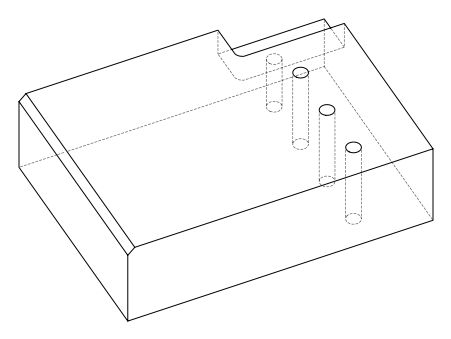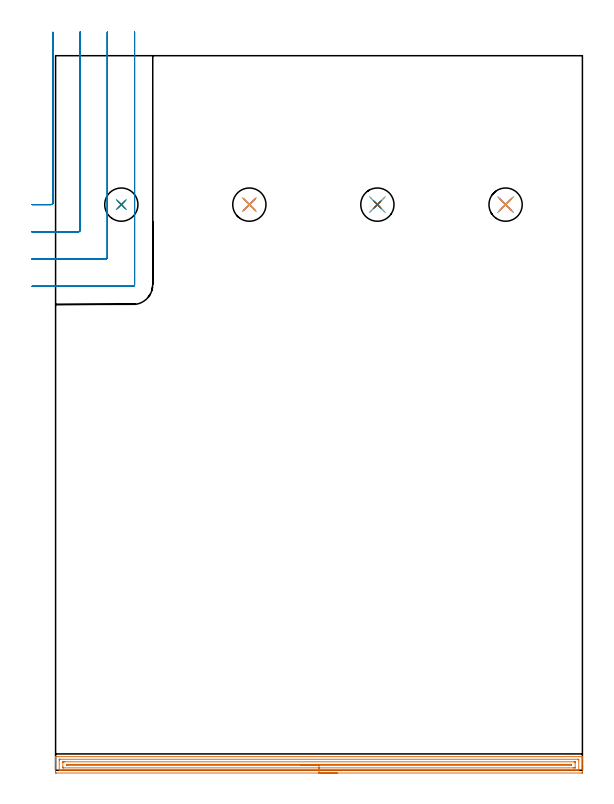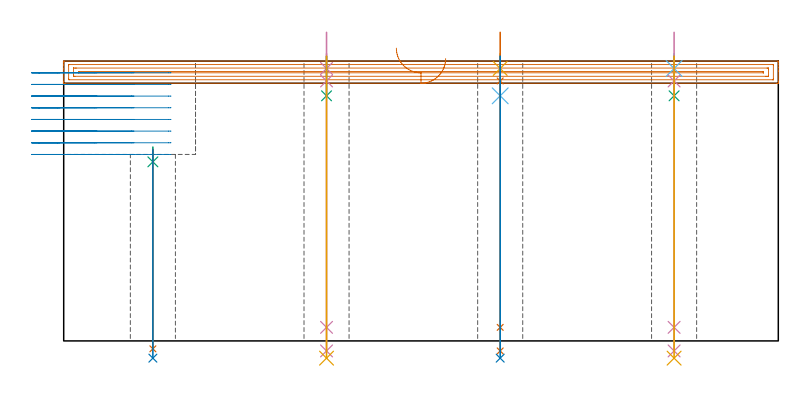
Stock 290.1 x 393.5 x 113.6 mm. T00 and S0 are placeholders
(PLAN: 17 operations, 13 tool changes, 24.6 min)
(1 AREA_MILL | FG_CHAMFER_SURFACE | UGT0205_001 | 9.46 min | 11739 mm3)
(2 MILL_CORNER_NOTCH_RECTANGULAR | CORNER_NOTCH_RECTANGULAR | UGT0201_094 | Follow Part, ap 5, ae 75% | 10.64 min | 276829 mm3)
(3 SPOT_DRILL | STEP1HOLE | NXT0321_9005460120000 | 0.06 min | 187 mm3)
(4 SPOT_DRILL_1 | STEP1HOLE_1 | NXT0321_9005460120000 | 0.05 min | 187 mm3)
(5 SPOT_DRILL_2 | STEP1HOLE_2 | NXT0321_9005460120000 | 0.05 min | 199 mm3)
(6 SPOT_DRILL_3 | STEP1HOLE_3 | NXT0321_9005460120000 | 0.05 min | 170 mm3)
(7 DRILL_THROUGH_HOLE_INTO_CENTER | STEP1HOLE | NXT0301_065 | 0.33 min | 5086 mm3)
(8 DRILL_TO_ENLARGE_THROUGH_HOLE | STEP1HOLE | UGT0301_252 | 0.35 min | 14585 mm3)
(9 DRILL_BLIND_HOLE_INTO_CENTER | STEP1HOLE_1 | NXT0301_065 | 0.07 min | 775 mm3)
(10 GUN_DRILL_THROUGH_HOLE | STEP1HOLE_1 | UGT0307_008 | 0.63 min | 9821 mm3)
(11 DRILL_TO_ENLARGE_THROUGH_HOLE_1 | STEP1HOLE_1 | UGT0301_252 | 0.49 min | 19051 mm3)
(12 DRILL_BLIND_HOLE_INTO_CENTER_1 | STEP1HOLE_2 | NXT0301_065 | 0.07 min | 784 mm3)
(13 GUN_DRILL_THROUGH_HOLE_1 | STEP1HOLE_2 | UGT0307_008 | 0.63 min | 9823 mm3)
(14 DRILL_TO_ENLARGE_THROUGH_HOLE_2 | STEP1HOLE_2 | UGT0301_252 | 0.49 min | 19055 mm3)
(15 DRILL_BLIND_HOLE_INTO_CENTER_2 | STEP1HOLE_3 | NXT0301_065 | 0.07 min | 770 mm3)
(16 GUN_DRILL_THROUGH_HOLE_2 | STEP1HOLE_3 | UGT0307_008 | 0.63 min | 9820 mm3)
(17 DRILL_TO_ENLARGE_THROUGH_HOLE_3 | STEP1HOLE_3 | UGT0301_252 | 0.49 min | 19063 mm3)
(TOOL UGT0205_001 | Chamfer Mill 20 x 3 x 45 deg. | D20 FL50 Z2)
(TOOL UGT0201_094 | End mill 20 mm | D20 FL38 Z4)
(TOOL NXT0321_9005460120000 | NC Spot Drill, 142deg, 12mm, Carbide, Uncoated | D12 PA142 FL30 Z2)
(TOOL NXT0301_065 | Carbide Drill 9.4mm [860.1-0940-075A1-MM 2214] | D9.4 PA140 FL98 Z2)
(TOOL UGT0301_252 | Twist Drill 18.3 mm | D18.3 PA118 FL135 Z2)
(TOOL UGT0307_008 | Gun Drill 11 mm | D11 PA130 FL24 Z1)
(OP 1 AREA_MILL)
G17 G21 G94 G90
T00 M6
G54
G17 G0 G90 X155.05 Y-1.5 S1061 M3
G43 Z123.6 H0
Z114.6
G94 G1 X155.012 Z113.728 F250.
X154.898 Z112.864
X154.709 Z112.012
X154.447 Z111.18
X154.113 Z110.374
X153.71 Z109.6
X153.242 Z108.864
X152.71 Z108.172
X152.121 Z107.529
X151.478 Z106.94
X150.786 Z106.408
X150.05 Z105.94
X149.276 Z105.537
X148.47 Z105.203
X147.638 Z104.941
X146.787 Z104.752
X145.922 Z104.638
X145.05 Z104.6
X0.631
X0.117 Y-1.495 Z104.603
X0.009 Y-1.492 Z104.606
X0. Y-0.986 Z105.111
Y4.329 Z110.424
Y5.737 Z111.834
Y6.101 Z112.196
Y6.827 Z112.927
Y7.079 Z113.179
X0.008 Y7.472 Z113.564
X0.01 Y7.497 Z113.588
X0.183 Y7.5 Z113.6
X289.917
X290.09 Y7.497 Z113.588
X290.092 Y7.472 Z113.564
X290.1 Y7.079 Z113.179
Y6.827 Z112.927
Y6.101 Z112.196
Y4.852 Z110.948
Y3.443 Z109.539
Y-0.725 Z105.372
X290.097 Y-0.986 Z105.111
X290.091 Y-1.492 Z104.606
X289.983 Y-1.495 Z104.603
X289.47 Y-1.5 Z104.6
X145.05
Y-0.086 Z106.014
X2.404 Y-0.085 Z106.015
X2.01 Y-0.068 Z106.032
X2.005 Y0.05 Z106.15
X2.001 Y0.314 Z106.414
Y5.629 Z111.729
X2.01 Y6.044 Z112.144
X2.016 Y6.08 Z112.18
X2.035 Y6.082 Z112.182
X2.089 Y6.085 Z112.185
X2.199 Y6.086 Z112.186
X2.419
X287.697 Y6.085 Z112.185
X288.09 Y6.067 Z112.167
X288.095 Y5.95 Z112.05
X288.099 Y5.686 Z111.786
Y0.371 Z106.471
X288.09 Y-0.044 Z106.056
X288.084 Y-0.08 Z106.02
X288.065 Y-0.082 Z106.018
X288.011 Y-0.085 Z106.015
X287.901 Y-0.086 Z106.014
X287.681
X145.05
Y1.328 Z107.428
X4.553 Y1.329 Z107.429
X4.207 Y1.331 Z107.431
X4.092 Y1.333 Z107.433
X4.01 Y1.336 Z107.436
X4.006 Y1.466 Z107.566
X4.002 Y1.671 Z107.771
X4. Y1.876 Z107.976
X4.001 Y4.533 Z110.633
X4.005 Y4.603 Z110.703
X4.01 Y4.655 Z110.755
X4.019 Y4.665 Z110.765
X4.035 Y4.666 Z110.766
X4.207 Y4.669 Z110.769
X4.756 Y4.671 Z110.771
X5.102
X285.547
X285.893 Y4.669 Z110.769
X286.008 Y4.667 Z110.767
X286.09 Y4.664 Z110.764
X286.094 Y4.534 Z110.634
X286.098 Y4.329 Z110.429
X286.1 Y4.124 Z110.224
X286.099 Y1.467 Z107.567
X286.095 Y1.397 Z107.497
X286.09 Y1.345 Z107.445
X286.081 Y1.335 Z107.435
X286.065 Y1.333 Z107.433
X285.893 Y1.331 Z107.431
X285.344 Y1.329 Z107.429
X284.998 Y1.328 Z107.428
X145.05
Y2.743 Z108.843
X6.183
X6.097 Y2.744 Z108.844
X6.028 Y2.747 Z108.847
X6.013 Y2.75 Z108.85
X6.009 Y2.755 Z108.855
X6.005 Y2.781 Z108.881
X6.003 Y3. Z109.1
X6.005 Y3.219 Z109.319
X6.009 Y3.245 Z109.345
X6.013 Y3.25 Z109.35
X6.028 Y3.253 Z109.353
X6.097 Y3.256 Z109.356
X6.184 Y3.257 Z109.357
X6.371
X283.917
X284.003 Y3.256 Z109.356
X284.072 Y3.253 Z109.353
X284.087 Y3.25 Z109.35
X284.091 Y3.245 Z109.345
X284.095 Y3.219 Z109.319
X284.097 Y3. Z109.1
X284.095 Y2.781 Z108.881
X284.091 Y2.755 Z108.855
X284.087 Y2.75 Z108.85
X284.072 Y2.747 Z108.847
X284.003 Y2.744 Z108.844
X283.916 Y2.743 Z108.843
X145.05
X144.178 Z108.881
X143.314 Z108.995
X142.462 Z109.183
X141.63 Z109.446
X140.824 Z109.78
X140.05 Z110.182
X139.314 Z110.651
X138.622 Z111.182
X137.979 Z111.772
X137.39 Z112.415
X136.859 Z113.107
X136.39 Z113.843
X135.987 Z114.616
X135.653 Z115.422
X135.391 Z116.254
X135.202 Z117.106
X135.088 Z117.971
X135.05 Z118.843
G0 Z123.6
M5
M2
(OP 2 MILL_CORNER_NOTCH_RECTANGULAR)
G17 G21 G94 G90
T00 M6
G54
G17 G0 G90 X-13. Y311.5 S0 M3
G43 Z123.6 H0
Z108.862
G94 G1 X-10. F250.
X-2.494 F500.
G3 X-1.5 Y312.494 R1.
G1 Y403.387
Y406.387 F250.
G0 Z123.6
X-13. Y296.5
Z108.862
G1 X-10.
X12.505 F500.
G3 X13.5 Y297.495 R1.
G1 Y403.5
Y406.5 F250.
G0 Z123.6
X-13. Y281.5
Z108.862
G1 X-10.
X27.505 F500.
G3 X28.5 Y282.495 R1.
G1 Y403.5
Y406.5 F250.
G0 Z123.6
X-13. Y266.5
Z108.862
G1 X-10.
X42.505 F500.
G3 X43.5 Y267.495 R1.
G1 Y403.5
Y406.5 F250.
G0 Z123.6
X-13. Y311.5
Z104.125
G1 X-10.
X-2.494 F500.
G3 X-1.5 Y312.494 R1.
G1 Y403.387
Y406.387 F250.
G0 Z123.6
X-13. Y296.5
Z104.125
G1 X-10.
X12.505 F500.
G3 X13.5 Y297.495 R1.
G1 Y403.5
Y406.5 F250.
G0 Z123.6
X-13. Y281.5
Z104.125
G1 X-10.
X27.505 F500.
G3 X28.5 Y282.495 R1.
G1 Y403.5
Y406.5 F250.
G0 Z123.6
X-13. Y266.5
Z104.125
G1 X-10.
X42.505 F500.
G3 X43.5 Y267.495 R1.
G1 Y403.5
Y406.5 F250.
G0 Z123.6
X-13. Y311.5
Z99.387
G1 X-10.
X-2.494 F500.
G3 X-1.5 Y312.494 R1.
G1 Y403.387
Y406.387 F250.
G0 Z123.6
X-13. Y296.5
Z99.387
G1 X-10.
X12.505 F500.
G3 X13.5 Y297.495 R1.
G1 Y403.5
Y406.5 F250.
G0 Z123.6
X-13. Y281.5
Z99.387
G1 X-10.
X27.505 F500.
G3 X28.5 Y282.495 R1.
G1 Y403.5
Y406.5 F250.
G0 Z123.6
X-13. Y266.5
Z99.387
G1 X-10.
X42.505 F500.
G3 X43.5 Y267.495 R1.
G1 Y403.5
Y406.5 F250.
G0 Z123.6
X-13. Y311.5
Z94.65
G1 X-10.
X-2.494 F500.
G3 X-1.5 Y312.494 R1.
G1 Y403.387
Y406.387 F250.
G0 Z123.6
X-13. Y296.5
Z94.65
G1 X-10.
X12.505 F500.
G3 X13.5 Y297.495 R1.
G1 Y403.5
Y406.5 F250.
G0 Z123.6
X-13. Y281.5
Z94.65
G1 X-10.
X27.505 F500.
G3 X28.5 Y282.495 R1.
G1 Y403.5
Y406.5 F250.
G0 Z123.6
X-13. Y266.5
Z94.65
G1 X-10.
X42.505 F500.
G3 X43.5 Y267.495 R1.
G1 Y403.5
Y406.5 F250.
G0 Z123.6
X-13. Y311.5
Z89.912
G1 X-10.
X-2.494 F500.
G3 X-1.5 Y312.494 R1.
G1 Y403.387
Y406.387 F250.
G0 Z123.6
X-13. Y296.5
Z89.912
G1 X-10.
X12.505 F500.
G3 X13.5 Y297.495 R1.
G1 Y403.5
Y406.5 F250.
G0 Z123.6
X-13. Y281.5
Z89.912
G1 X-10.
X27.505 F500.
G3 X28.5 Y282.495 R1.
G1 Y403.5
Y406.5 F250.
G0 Z123.6
X-13. Y266.5
Z89.912
G1 X-10.
X42.505 F500.
G3 X43.5 Y267.495 R1.
G1 Y403.5
Y406.5 F250.
G0 Z123.6
X-13. Y311.5
Z85.175
G1 X-10.
X-2.494 F500.
G3 X-1.5 Y312.494 R1.
G1 Y403.387
Y406.387 F250.
G0 Z123.6
X-13. Y296.5
Z85.175
G1 X-10.
X12.505 F500.
G3 X13.5 Y297.495 R1.
G1 Y403.5
Y406.5 F250.
G0 Z123.6
X-13. Y281.5
Z85.175
G1 X-10.
X27.505 F500.
G3 X28.5 Y282.495 R1.
G1 Y403.5
Y406.5 F250.
G0 Z123.6
X-13. Y266.5
Z85.175
G1 X-10.
X42.505 F500.
G3 X43.5 Y267.495 R1.
G1 Y403.5
Y406.5 F250.
G0 Z123.6
X-13. Y311.5
Z80.437
G1 X-10.
X-2.494 F500.
G3 X-1.5 Y312.494 R1.
G1 Y403.387
Y406.387 F250.
G0 Z123.6
X-13. Y296.5
Z80.437
G1 X-10.
X12.505 F500.
G3 X13.5 Y297.495 R1.
G1 Y403.5
Y406.5 F250.
G0 Z123.6
X-13. Y281.5
Z80.437
G1 X-10.
X27.505 F500.
G3 X28.5 Y282.495 R1.
G1 Y403.5
Y406.5 F250.
G0 Z123.6
X-13. Y266.5
Z80.437
G1 X-10.
X42.505 F500.
G3 X43.5 Y267.495 R1.
G1 Y403.5
Y406.5 F250.
G0 Z123.6
X-13. Y311.5
Z75.7
G1 X-10.
X-2.494 F500.
G3 X-1.5 Y312.494 R1.
G1 Y403.387
Y406.387 F250.
G0 Z123.6
X-13. Y296.5
Z75.7
G1 X-10.
X12.505 F500.
G3 X13.5 Y297.495 R1.
G1 Y403.5
Y406.5 F250.
G0 Z123.6
X-13. Y281.5
Z75.7
G1 X-10.
X27.505 F500.
G3 X28.5 Y282.495 R1.
G1 Y403.5
Y406.5 F250.
G0 Z123.6
X-13. Y266.5
Z75.7
G1 X-10.
X42.505 F500.
G3 X43.5 Y267.495 R1.
G1 Y403.5
Y406.5 F250.
G0 Z123.6
M5
M2
(OP 3 SPOT_DRILL)
G17 G21 G94 G90
T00 M6
G54
G17 G0 G90 X36.2 Y311.5 S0 M3
G43 Z123.6 H0
G94 G81 G98 Z72.7 F250. R78.7
G80
M5
M2
(OP 4 SPOT_DRILL_1)
G17 G21 G94 G90
T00 M6
G54
G17 G0 G90 X106.7 Y311.5 S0 M3
G43 Z123.6 H0
G94 G81 G98 Z110.6 F250. R116.6
G80
M5
M2
(OP 5 SPOT_DRILL_2)
G17 G21 G94 G90
T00 M6
G54
G17 G0 G90 X177.2 Y311.5 S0 M3
G43 Z123.6 H0
G94 G81 G98 Z110.6 F250. R116.6
G80
M5
M2
(OP 6 SPOT_DRILL_3)
G17 G21 G94 G90
T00 M6
G54
G17 G0 G90 X247.8 Y311.5 S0 M3
G43 Z123.6 H0
G94 G81 G98 Z110.6 F250. R116.6
G80
M5
M2
(OP 7 DRILL_THROUGH_HOLE_INTO_CENTER)
G17 G21 G94 G90
T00 M6
G54
G17 G0 G90 X36.2 Y311.5 S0 M3
G43 Z123.6 H1
G94 G73 G98 Z-3.211 F250. Q8.768 R77.7
G80
M5
M2
(OP 8 DRILL_TO_ENLARGE_THROUGH_HOLE)
G17 G21 G94 G90
T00 M6
G54
G17 G0 G90 X36.2 Y311.5 S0 M3
G43 Z123.6 H0
G94 G73 G98 Z-6.998 F250. Q16.54 R77.7
G80
M5
M2
(OP 9 DRILL_BLIND_HOLE_INTO_CENTER)
G17 G21 G94 G90
T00 M6
G54
G17 G0 G90 X106.7 Y311.5 S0 M3
G43 Z123.6 H1
G94 G81 G98 Z99.5 F250. R115.6
G80
M5
M2
(OP 10 GUN_DRILL_THROUGH_HOLE)
G17 G21 G94 G90
T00 M6
G54
G17 G0 G90 X106.7 Y311.5 M8
G43 Z125.266 H0
S716 M3
G94 G1 Z105.535 F125. M26
G4 X.084
Z5.5 F250.
G4 X.084
Z-4.065 F125.
G4 X.084
M5
M9
G0 Z125.266
M2
(OP 11 DRILL_TO_ENLARGE_THROUGH_HOLE_1)
G17 G21 G94 G90
T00 M6
G54
G17 G0 G90 X106.7 Y311.5 S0 M3
G43 Z123.6 H0
G94 G73 G98 Z-6.998 F250. Q17.228 R115.6
G80
M5
M2
(OP 12 DRILL_BLIND_HOLE_INTO_CENTER_1)
G17 G21 G94 G90
T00 M6
G54
G17 G0 G90 X177.2 Y311.5 S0 M3
G43 Z123.6 H1
G94 G81 G98 Z99.5 F250. R115.6
G80
M5
M2
(OP 13 GUN_DRILL_THROUGH_HOLE_1)
G17 G21 G94 G90
T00 M6
G54
G17 G0 G90 X177.2 Y311.5 M8
G43 Z125.266 H0
S716 M3
G94 G1 Z105.535 F125. M26
G4 X.084
Z5.5 F250.
G4 X.084
Z-4.065 F125.
G4 X.084
M5
M9
G0 Z125.266
M2
(OP 14 DRILL_TO_ENLARGE_THROUGH_HOLE_2)
G17 G21 G94 G90
T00 M6
G54
G17 G0 G90 X177.2 Y311.5 S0 M3
G43 Z123.6 H0
G94 G73 G98 Z-6.998 F250. Q17.228 R115.6
G80
M5
M2
(OP 15 DRILL_BLIND_HOLE_INTO_CENTER_2)
G17 G21 G94 G90
T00 M6
G54
G17 G0 G90 X247.8 Y311.5 S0 M3
G43 Z123.6 H1
G94 G81 G98 Z99.5 F250. R115.6
G80
M5
M2
(OP 16 GUN_DRILL_THROUGH_HOLE_2)
G17 G21 G94 G90
T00 M6
G54
G17 G0 G90 X247.8 Y311.5 M8
G43 Z125.266 H0
S716 M3
G94 G1 Z105.535 F125. M26
G4 X.084
Z5.5 F250.
G4 X.084
Z-4.065 F125.
G4 X.084
M5
M9
G0 Z125.266
M2
(OP 17 DRILL_TO_ENLARGE_THROUGH_HOLE_3)
G17 G21 G94 G90
T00 M6
G54
G17 G0 G90 X247.8 Y311.5 S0 M3
G43 Z123.6 H0
G94 G73 G98 Z-6.998 F250. Q17.228 R115.6
G80
M5
M2
